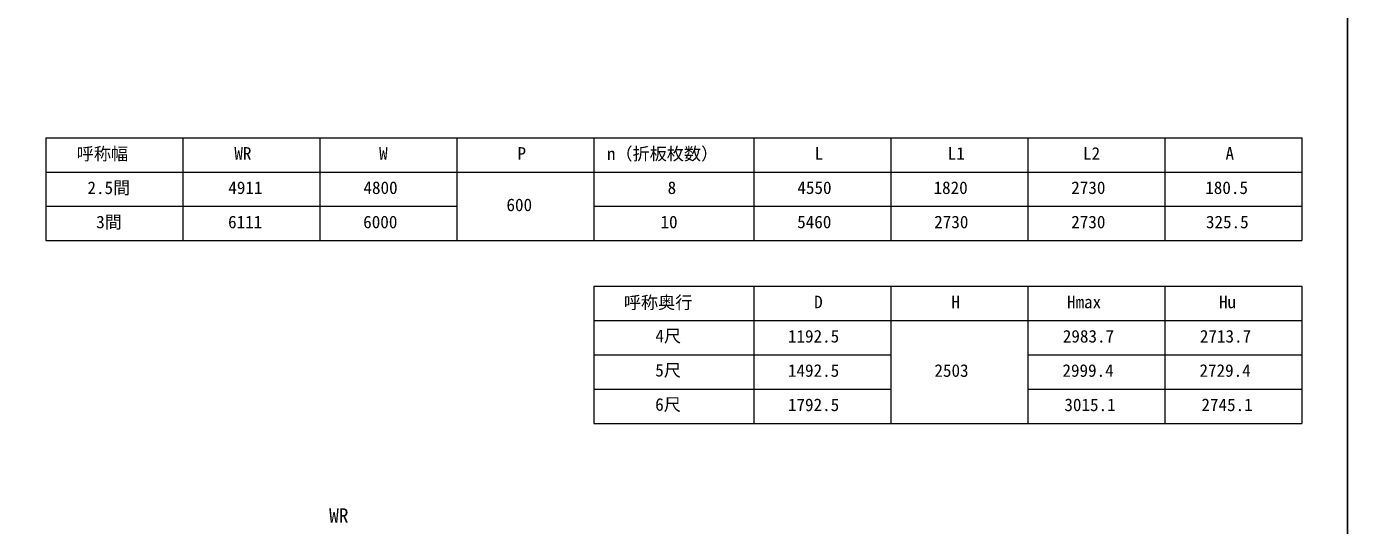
# Model space of a CAD drawing. Units: millimetres, scale not verified. Extents: x -8750 to 8750, y -13002 to 12947.
# Drawn here: x -2819 to 8750, y -4396 to -28 of the extents above; entities that cross this region are included whole.
import ezdxf
from ezdxf.enums import TextEntityAlignment as Align

# ---------------------------------------------------------------- set-up
doc = ezdxf.new("R2010")
doc.units = ezdxf.units.MM
doc.header["$LTSCALE"] = 70
doc.layers.add('0-1_TABLE1', color=7, linetype='Continuous', lineweight=18)
doc.layers.add('0-5_YKK_D', color=6, linetype='Continuous')
doc.layers.add('0-6_YKK_ZWAK', color=7, linetype='Continuous')
doc.styles.add('ＭＳ ゴシック', font='')
doc.styles.get('ＭＳ ゴシック').set_extended_font_data('MS Gothic')

msp = doc.modelspace()

# ---------------------------------------------------------------- linework, layer by layer
at = {"layer": '0-1_TABLE1'}
for p, q in [((-2650, -1002), (8350, -1002)), ((-2650, -1002), (-2650, -1902)), ((-1450, -1002), (-1450, -1902)), ((-250, -1002), (-250, -1902)), ((950, -1002), (950, -1902)), ((2150, -1002), (2150, -1902)), ((3550, -1002), (3550, -1902)), ((4750, -1002), (4750, -1902)), ((5950, -1002), (5950, -1902)), ((7150, -1002), (7150, -1902)), ((8350, -1002), (8350, -1902)), ((-2650, -1302), (8350, -1302)), ((-2650, -1602), (950, -1602)), ((2150, -1602), (8350, -1602)), ((-2650, -1902), (8350, -1902)), ((2150, -2302), (8350, -2302)), ((2150, -2302), (2150, -3502)), ((3550, -2302), (3550, -3502)), ((4750, -2302), (4750, -3502)), ((5950, -2302), (5950, -3502)), ((7150, -2302), (7150, -3502)), ((8350, -2302), (8350, -3502)), ((2150, -2602), (8350, -2602)), ((2150, -2902), (4750, -2902)), ((5950, -2902), (8350, -2902)), ((2150, -3202), (4750, -3202)), ((5950, -3202), (8350, -3202)), ((2150, -3502), (8350, -3502))]:
    msp.add_line(p, q, dxfattribs=at)
at = {"layer": '0-6_YKK_ZWAK'}
msp.add_lwpolyline([(-8750, -13002), (8750, -13002), (8750, 12498)], dxfattribs=at)

# ---------------------------------------------------------------- texts
at = {"layer": '0-1_TABLE1', "style": 'ＭＳ ゴシック'}
for s, p in [('呼称幅', (-2378.98, -1230.41)), ('WR', (-998.72, -1227)), ('W', (269.03, -1227)), ('P', (1480.97, -1227)), ('n（折板枚数）', (2263.64, -1229.98)), ('L', (4083.95, -1227)), ('L1', (5248.58, -1227)), ('L2', (6433.66, -1227)), ('A', (7680.97, -1227)), ('2.5間', (-2285.23, -1527.43)), ('4911', (-1051.56, -1527)), ('4800', (131.82, -1527)), ('8', (2795.45, -1527)), ('4550', (3931.82, -1527)), ('1820', (5124.15, -1527)), ('2730', (6330.11, -1527)), ('180.5', (7503.69, -1527)), ('600', (1384.23, -1677)), ('3間', (-2208.52, -1827.43)), ('6111', (-1053.69, -1827)), ('6000', (129.69, -1827)), ('10', (2733.24, -1827)), ('5460', (3930.11, -1827)), ('2730', (5130.11, -1827)), ('2730', (6330.11, -1827)), ('325.5', (7509.66, -1827)), ('呼称奥行', (2411.93, -2531.69)), ('D', (4078.84, -2527)), ('H', (5280.11, -2527)), ('Hmax', (6292.61, -2527)), ('Hu', (7624.29, -2527)), ('4尺', (2688.92, -2824.02)), ('1192.5', (3849.15, -2827)), ('2983.7', (6256.39, -2827)), ('2713.7', (7456.39, -2827)), ('5尺', (2687.22, -3124.02)), ('1492.5', (3849.15, -3127)), ('2503', (5131.82, -3127)), ('2999.4', (6252.98, -3127)), ('2729.4', (7452.98, -3127)), ('6尺', (2686.79, -3424.02)), ('1792.5', (3849.15, -3427)), ('3015.1', (6270.03, -3427)), ('2745.1', (7470.03, -3427))]:
    msp.add_text(s, height=110, dxfattribs=at).set_placement(p, align=Align.BOTTOM_LEFT)
at = {"layer": '0-5_YKK_D', "style": 'ＭＳ ゴシック'}
msp.add_text('WR', height=124.6, dxfattribs=at).set_placement((-168.55, -4406.9), align=Align.BOTTOM_LEFT)

doc.saveas('drawing.dxf')
